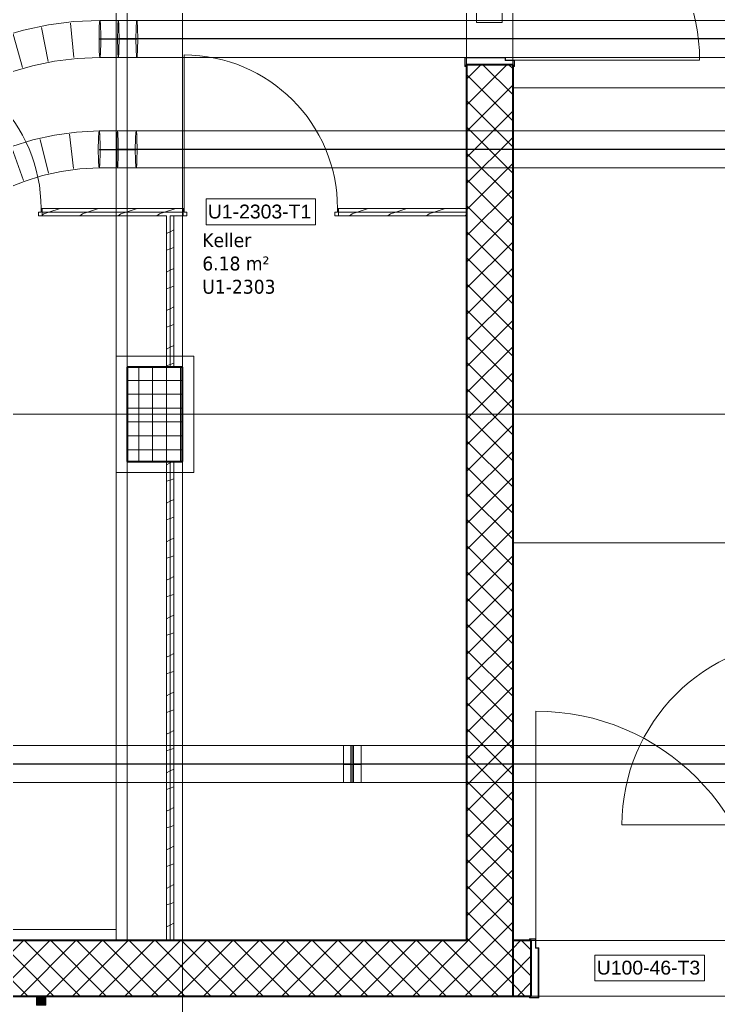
# Model space of a CAD drawing. Extents: x -932 to 937, y -179 to 471.
# Drawn here: x 9.3 to 84.9, y 257.9 to 364.5 of the extents above; entities that cross this region are included whole.
import ezdxf
from ezdxf.lldxf.tags import DXFTag

# ---------------------------------------------------------------- set-up
doc = ezdxf.new("R2010")
doc.units = 0
doc.layers.get('0').update_dxf_attribs({"lineweight": 13})
for name, color, linetype, lineweight in [('A-AREA-____-IDEN', 7, 'Continuous', 5), ('A-DOOR-____-IDEN', 7, 'Continuous', 5), ('A-DOOR-____-OTLN', 7, 'Continuous', 9), ('A-DOOR-FRAM-MCUT', 7, 'Continuous', 9), ('A-DOOR-OPNG-OTLN', 7, 'Continuous', 9), ('A-FLOR-____-OTLN', 7, 'Continuous', 9), ('A-FLOR-____-OVHD', 7, 'Strichpunkt - Fein', 9), ('A-GLAZ-CWMG-MCUT', 7, 'Continuous', 9), ('A-GLAZ-CWMG-OTLN', 7, 'Continuous', 9), ('A-WALL-____-MCUT', 7, 'Continuous', 35), ('A-WALL-____-PATT', 7, 'Continuous', 35), ('A-WALL-FNSH-MCUT', 7, 'Continuous', 35), ('S-COLS-____-MCUT', 7, 'Continuous', 35), ('S-COLS-____-OTLN', 7, 'Continuous', 9), ('S-GRID-____-OTLN', 7, 'Continuous', 5)]:
    doc.layers.add(name, color=color, linetype=linetype, lineweight=lineweight)
doc.layers.add('EL01_WAN_Röhre Boden', color=7, linetype='Continuous', lineweight=13, true_color=0xff6666)
doc.styles.get("Standard").update_dxf_attribs({"font": 'arial.ttf'})
tags = doc.linetypes.add('_Rasterlinie_', pattern=[0.375, 0.2, -0.05, 0.075, -0.05]).pattern_tags.tags
tags[10:11] = [DXFTag(74, 4), DXFTag(75, 0), DXFTag(340, '0'), DXFTag(46, 1.0), DXFTag(50, 0.0), DXFTag(44, 0.0), DXFTag(45, 0.0)]
tags[8:9] = [DXFTag(74, 4), DXFTag(75, 0), DXFTag(340, '0'), DXFTag(46, 1.0), DXFTag(50, 0.0), DXFTag(44, 0.0), DXFTag(45, 0.0)]
tags[6:7] = [DXFTag(74, 4), DXFTag(75, 0), DXFTag(340, '0'), DXFTag(46, 1.0), DXFTag(50, 0.0), DXFTag(44, 0.0), DXFTag(45, 0.0)]
tags[4:5] = [DXFTag(74, 4), DXFTag(75, 0), DXFTag(340, '0'), DXFTag(46, 1.0), DXFTag(50, 0.0), DXFTag(44, 0.0), DXFTag(45, 0.0)]
tags = doc.linetypes.add('ACAD_ISO03W100', pattern=[30, 12, -18]).pattern_tags.tags
tags[6:7] = [DXFTag(74, 4), DXFTag(75, 0), DXFTag(340, '0'), DXFTag(46, 0.0), DXFTag(50, 0.0), DXFTag(44, 0.0), DXFTag(45, 0.0)]
tags[4:5] = [DXFTag(74, 4), DXFTag(75, 0), DXFTag(340, '0'), DXFTag(46, 0.0), DXFTag(50, 0.0), DXFTag(44, 0.0), DXFTag(45, 0.0)]
tags = doc.linetypes.add('Grundrissdarstellung Sturz', pattern=[0.25, 0.15, -0.05, 0, -0.05]).pattern_tags.tags
tags[10:11] = [DXFTag(74, 4), DXFTag(75, 0), DXFTag(340, '0'), DXFTag(46, 1.0), DXFTag(50, 0.0), DXFTag(44, 0.0), DXFTag(45, 0.0)]
tags[8:9] = [DXFTag(74, 4), DXFTag(75, 0), DXFTag(340, '0'), DXFTag(46, 1.0), DXFTag(50, 0.0), DXFTag(44, 0.0), DXFTag(45, 0.0)]
tags[6:7] = [DXFTag(74, 4), DXFTag(75, 0), DXFTag(340, '0'), DXFTag(46, 1.0), DXFTag(50, 0.0), DXFTag(44, 0.0), DXFTag(45, 0.0)]
tags[4:5] = [DXFTag(74, 4), DXFTag(75, 0), DXFTag(340, '0'), DXFTag(46, 1.0), DXFTag(50, 0.0), DXFTag(44, 0.0), DXFTag(45, 0.0)]
tags = doc.linetypes.add('Strichpunkt - Fein', pattern=[0.2, 0.1, -0.05, 0, -0.05]).pattern_tags.tags
tags[10:11] = [DXFTag(74, 4), DXFTag(75, 0), DXFTag(340, '0'), DXFTag(46, 1.0), DXFTag(50, 0.0), DXFTag(44, 0.0), DXFTag(45, 0.0)]
tags[8:9] = [DXFTag(74, 4), DXFTag(75, 0), DXFTag(340, '0'), DXFTag(46, 1.0), DXFTag(50, 0.0), DXFTag(44, 0.0), DXFTag(45, 0.0)]
tags[6:7] = [DXFTag(74, 4), DXFTag(75, 0), DXFTag(340, '0'), DXFTag(46, 1.0), DXFTag(50, 0.0), DXFTag(44, 0.0), DXFTag(45, 0.0)]
tags[4:5] = [DXFTag(74, 4), DXFTag(75, 0), DXFTag(340, '0'), DXFTag(46, 1.0), DXFTag(50, 0.0), DXFTag(44, 0.0), DXFTag(45, 0.0)]
tags = doc.linetypes.add('STRICHPUNKT2', pattern=[12.7, 6.35, -3.175, 0, -3.175]).pattern_tags.tags
tags[10:11] = [DXFTag(74, 4), DXFTag(75, 0), DXFTag(340, '0'), DXFTag(46, 0.0), DXFTag(50, 0.0), DXFTag(44, 0.0), DXFTag(45, 0.0)]
tags[8:9] = [DXFTag(74, 4), DXFTag(75, 0), DXFTag(340, '0'), DXFTag(46, 0.0), DXFTag(50, 0.0), DXFTag(44, 0.0), DXFTag(45, 0.0)]
tags[6:7] = [DXFTag(74, 4), DXFTag(75, 0), DXFTag(340, '0'), DXFTag(46, 0.0), DXFTag(50, 0.0), DXFTag(44, 0.0), DXFTag(45, 0.0)]
tags[4:5] = [DXFTag(74, 4), DXFTag(75, 0), DXFTag(340, '0'), DXFTag(46, 0.0), DXFTag(50, 0.0), DXFTag(44, 0.0), DXFTag(45, 0.0)]

# ---------------------------------------------------------------- blocks, each defined once
blk = doc.blocks.new('Referenz-A0UJ2H83XE', base_point=(-932.31, -115.76))
at = {"layer": 'A-DOOR-____-IDEN', "color": 0, "linetype": 'Continuous', "ltscale": 0.13}
for p, q in [((58.72, 364.21), (58.72, 376.05)), ((61.5, 376.05), (61.5, 364.21)), ((61.5, 364.21), (58.72, 364.21)), ((29.49, 345.12), (41.33, 345.12)), ((29.49, 342.34), (29.49, 345.12)), ((41.33, 345.12), (41.33, 342.34)), ((41.33, 342.34), (29.49, 342.34)), ((71.54, 263.37), (83.38, 263.37)), ((71.54, 260.59), (71.54, 263.37)), ((83.38, 263.37), (83.38, 260.59)), ((83.38, 260.59), (71.54, 260.59))]:
    blk.add_line(p, q, dxfattribs=at)
at = {"layer": 'A-DOOR-____-OTLN', "color": 0, "linetype": 'Grundrissdarstellung Sturz', "ltscale": 0.13}
for p, q in [((57.66, 380.63), (57.66, 359.63)), ((62.66, 380.63), (62.66, 359.63))]:
    blk.add_line(p, q, dxfattribs=at)
at = {"layer": 'A-DOOR-FRAM-MCUT', "color": 0, "linetype": 'Continuous', "ltscale": 0.13}
for p, q in [((61.86, 360.43), (57.46, 360.43)), ((57.46, 360.43), (57.46, 359.43)), ((57.5, 359.47), (57.5, 360.39)), ((57.5, 360.39), (61.82, 360.39)), ((61.82, 360.39), (61.82, 360.09)), ((61.86, 360.13), (61.86, 360.43)), ((57.46, 359.43), (57.66, 359.43)), ((57.66, 359.47), (57.5, 359.47)), ((61.82, 360.09), (62.82, 360.09)), ((62.86, 360.13), (61.86, 360.13)), ((62.82, 359.47), (62.66, 359.47)), ((62.66, 359.43), (62.86, 359.43)), ((62.82, 360.09), (62.82, 359.47)), ((62.86, 359.43), (62.86, 360.13)), ((11.36, 343.69), (11.66, 343.69)), ((11.36, 343.29), (11.36, 343.69)), ((11.76, 343.29), (11.36, 343.29)), ((11.66, 343.69), (11.66, 344.09)), ((11.66, 344.09), (11.76, 344.09)), ((27.01, 344.09), (27.11, 344.09)), ((27.41, 343.29), (27.01, 343.29)), ((27.11, 344.09), (27.11, 343.69)), ((27.11, 343.69), (27.41, 343.69)), ((27.41, 343.69), (27.41, 343.29)), ((43.41, 343.69), (43.71, 343.69)), ((43.41, 343.29), (43.41, 343.69)), ((43.81, 343.29), (43.41, 343.29)), ((43.71, 343.69), (43.71, 344.09)), ((43.71, 344.09), (43.81, 344.09)), ((64.46, 264.94), (64.46, 265.14)), ((64.46, 265.14), (65.16, 265.14)), ((64.5, 265.1), (64.5, 264.94)), ((65.12, 265.1), (64.5, 265.1)), ((65.12, 264.1), (65.12, 265.1)), ((65.16, 265.14), (65.16, 264.14)), ((65.42, 264.1), (65.12, 264.1)), ((65.16, 264.14), (65.46, 264.14)), ((65.42, 258.78), (65.42, 264.1)), ((65.46, 264.14), (65.46, 258.74)), ((64.46, 258.74), (64.46, 258.94)), ((65.46, 258.74), (64.46, 258.74)), ((64.5, 258.94), (64.5, 258.78)), ((64.5, 258.78), (65.42, 258.78))]:
    blk.add_line(p, q, dxfattribs=at)
at = {"layer": 'A-DOOR-OPNG-OTLN', "color": 0, "linetype": 'Continuous', "ltscale": 0.13}
for p, q in [((27.11, 344.09), (27.11, 360.69)), ((62.86, 360.13), (82.86, 360.13)), ((65.16, 265.14), (65.16, 289.74)), ((94.46, 277.44), (74.46, 277.44))]:
    blk.add_line(p, q, dxfattribs=at)
for centre, major_axis in [((62.86, 360.13), (20, 0)), ((-4.94, 378.34), (0, -16.6)), ((-4.94, 344.09), (16.6, 0)), ((27.11, 344.09), (16.6, 0)), ((94.46, 277.44), (0, 20)), ((65.16, 265.14), (24.6, 0))]:
    blk.add_ellipse(centre, major_axis=major_axis, ratio=1, start_param=0, end_param=1.570796, dxfattribs=at)
at = {"layer": 'A-FLOR-____-OTLN', "color": 0, "linetype": 'Continuous', "ltscale": 0.13}
for p, q in [((57.66, 360.43), (57.66, 379.84)), ((62.66, 360.13), (62.66, 380.13)), ((57.66, 359.63), (57.66, 360.39)), ((62.66, 359.63), (62.66, 360.09)), ((94.66, 357.13), (62.66, 357.13)), ((94.66, 307.93), (62.66, 307.93)), ((65.12, 264.94), (64.66, 264.94)), ((89.76, 264.94), (65.16, 264.94)), ((64.66, 258.94), (65.42, 258.94)), ((65.46, 258.94), (89.46, 258.94))]:
    blk.add_line(p, q, dxfattribs=at)
at = {"layer": 'A-FLOR-____-OVHD', "color": 0, "linetype": 'Strichpunkt - Fein', "ltscale": 0.13}
for p, q in [((19.76, 405.49), (19.76, 264.94)), ((20.96, 378.74), (20.96, 326.54)), ((28.16, 328.14), (19.76, 328.14)), ((19.76, 328.14), (19.76, 315.54)), ((28.16, 315.54), (28.16, 328.14)), ((20.96, 317.14), (20.96, 264.94)), ((19.76, 315.54), (28.16, 315.54)), ((19.76, 266.14), (-197.54, 266.14))]:
    blk.add_line(p, q, dxfattribs=at)
at = {"layer": 'A-GLAZ-CWMG-MCUT', "color": 0, "linetype": 'Continuous', "ltscale": 0.13}
for p, q in [((11.16, 258.94), (11.16, 257.94)), ((12.16, 258.94), (11.16, 258.94)), ((11.16, 257.94), (12.16, 257.94)), ((12.16, 257.94), (12.16, 258.94))]:
    blk.add_line(p, q, dxfattribs=at)
at = {"layer": 'A-GLAZ-CWMG-OTLN', "color": 0, "linetype": 'Continuous', "ltscale": 0.13}
for points in [[(11.16, 257.94), (11.16, 258.94), (12.16, 257.94)], [(12.16, 257.94), (11.16, 258.94), (12.16, 258.94)]]:
    blk.add_solid(points, dxfattribs=at)
at = {"layer": 'A-WALL-____-MCUT', "color": 0, "linetype": 'Continuous', "ltscale": 0.35}
for p, q in [((62.66, 359.63), (57.66, 359.63)), ((57.66, 359.63), (57.66, 264.94)), ((62.66, 359.63), (62.66, 258.94)), ((57.66, 264.94), (-102.59, 264.94)), ((64.66, 264.94), (62.66, 264.94)), ((64.66, 258.94), (64.66, 264.94)), ((-318.34, 258.94), (57.66, 258.94)), ((57.66, 258.94), (62.66, 258.94)), ((62.66, 258.94), (64.66, 258.94))]:
    blk.add_line(p, q, dxfattribs=at)
at = {"layer": 'A-WALL-____-MCUT', "color": 0, "linetype": 'Continuous', "lineweight": 9, "ltscale": 0.13}
for p, q in [((11.76, 343.69), (27.01, 343.69)), ((25.61, 326.94), (25.61, 343.29)), ((26.01, 343.29), (25.61, 343.29)), ((43.81, 343.69), (57.66, 343.69)), ((25.61, 264.94), (25.61, 316.74))]:
    blk.add_line(p, q, dxfattribs=at)
at = {"layer": 'A-WALL-____-PATT', "color": 0, "linetype": 'Continuous', "lineweight": 9, "ltscale": 0.13}
for p, q in [((57.66, 358.09), (59.2, 359.63)), ((57.66, 355.26), (62.03, 359.63)), ((62.66, 356.4), (59.43, 359.63)), ((62.66, 359.23), (62.25, 359.63)), ((62.66, 353.58), (57.66, 358.58)), ((57.66, 352.43), (62.66, 357.43)), ((62.66, 350.75), (57.66, 355.75)), ((57.66, 349.6), (62.66, 354.6)), ((62.66, 347.92), (57.66, 352.92)), ((57.66, 346.78), (62.66, 351.78)), ((62.66, 345.09), (57.66, 350.09)), ((57.66, 343.95), (62.66, 348.95)), ((62.66, 342.26), (57.66, 347.26)), ((57.66, 341.12), (62.66, 346.12)), ((62.66, 339.43), (57.66, 344.43)), ((11.96, 343.51), (11.76, 343.36)), ((12.51, 343.69), (11.94, 343.5)), ((13.71, 344.09), (12.51, 343.69)), ((16.12, 343.51), (15.83, 343.29)), ((16.68, 343.69), (16.11, 343.5)), ((17.88, 344.09), (16.68, 343.69)), ((20.29, 343.51), (20, 343.29)), ((20.84, 343.69), (20.27, 343.5)), ((22.04, 344.09), (20.84, 343.69)), ((24.45, 343.51), (24.16, 343.29)), ((25.01, 343.69), (24.44, 343.5)), ((26.21, 344.09), (25.01, 343.69)), ((45.28, 343.51), (44.99, 343.29)), ((45.83, 343.69), (45.26, 343.5)), ((47.03, 344.09), (45.83, 343.69)), ((49.44, 343.51), (49.15, 343.29)), ((50, 343.69), (49.43, 343.5)), ((51.2, 344.09), (50, 343.69)), ((53.61, 343.51), (53.32, 343.29)), ((54.16, 343.69), (53.59, 343.5)), ((55.36, 344.09), (54.16, 343.69)), ((57.66, 343.42), (57.48, 343.29)), ((57.66, 338.29), (62.66, 343.29)), ((25.61, 341.58), (25.21, 341.38)), ((26.01, 341.78), (25.61, 341.58)), ((62.66, 336.61), (57.66, 341.61)), ((57.66, 335.46), (62.66, 340.46)), ((25.61, 339.72), (25.21, 339.59)), ((26.01, 339.86), (25.61, 339.72)), ((62.66, 333.78), (57.66, 338.78)), ((25.61, 337.42), (25.21, 337.22)), ((26.01, 337.62), (25.61, 337.42)), ((57.66, 332.63), (62.66, 337.63)), ((26.01, 335.69), (25.61, 335.56)), ((62.66, 330.95), (57.66, 335.95)), ((25.61, 335.56), (25.21, 335.42)), ((57.66, 329.8), (62.66, 334.8)), ((25.61, 333.25), (25.21, 333.05)), ((26.01, 333.45), (25.61, 333.25)), ((62.66, 328.12), (57.66, 333.12)), ((26.01, 331.53), (25.61, 331.39)), ((57.66, 326.98), (62.66, 331.98)), ((25.61, 331.39), (25.21, 331.26)), ((26.01, 329.29), (25.61, 329.09)), ((62.66, 325.29), (57.66, 330.29)), ((25.61, 329.09), (25.21, 328.89)), ((57.66, 324.15), (62.66, 329.15)), ((25.61, 327.23), (25.21, 327.09)), ((26.01, 327.36), (25.61, 327.23)), ((62.66, 322.46), (57.66, 327.46)), ((57.66, 321.32), (62.66, 326.32)), ((62.66, 319.63), (57.66, 324.63)), ((57.66, 318.49), (62.66, 323.49)), ((62.66, 316.81), (57.66, 321.81)), ((57.66, 315.66), (62.66, 320.66)), ((62.66, 313.98), (57.66, 318.98)), ((57.66, 312.83), (62.66, 317.83)), ((25.61, 316.59), (25.21, 316.39)), ((25.9, 316.74), (25.61, 316.59)), ((62.66, 311.15), (57.66, 316.15)), ((25.61, 314.73), (25.21, 314.6)), ((26.01, 314.87), (25.61, 314.73)), ((57.66, 310.01), (62.66, 315.01)), ((62.66, 308.32), (57.66, 313.32)), ((25.61, 312.43), (25.21, 312.23)), ((26.01, 312.63), (25.61, 312.43)), ((57.66, 307.18), (62.66, 312.18)), ((25.61, 310.57), (25.21, 310.44)), ((26.01, 310.7), (25.61, 310.57)), ((62.66, 305.49), (57.66, 310.49)), ((57.66, 304.35), (62.66, 309.35)), ((25.61, 308.26), (25.21, 308.06)), ((26.01, 308.46), (25.61, 308.26)), ((62.66, 302.66), (57.66, 307.66)), ((25.61, 306.4), (25.21, 306.27)), ((26.01, 306.54), (25.61, 306.4)), ((57.66, 301.52), (62.66, 306.52)), ((62.66, 299.84), (57.66, 304.84)), ((25.61, 304.1), (25.21, 303.9)), ((26.01, 304.3), (25.61, 304.1)), ((57.66, 298.69), (62.66, 303.69)), ((25.61, 302.24), (25.21, 302.11)), ((26.01, 302.37), (25.61, 302.24)), ((62.66, 297.01), (57.66, 302.01)), ((57.66, 295.86), (62.66, 300.86)), ((25.61, 299.93), (25.21, 299.73)), ((26.01, 300.13), (25.61, 299.93)), ((62.66, 294.18), (57.66, 299.18)), ((25.61, 298.08), (25.21, 297.94)), ((26.01, 298.21), (25.61, 298.08)), ((57.66, 293.04), (62.66, 298.04)), ((62.66, 291.35), (57.66, 296.35)), ((25.61, 295.77), (25.21, 295.57)), ((26.01, 295.97), (25.61, 295.77)), ((57.66, 290.21), (62.66, 295.21)), ((25.61, 293.91), (25.21, 293.78)), ((26.01, 294.04), (25.61, 293.91)), ((62.66, 288.52), (57.66, 293.52)), ((57.66, 287.38), (62.66, 292.38)), ((25.61, 291.6), (25.21, 291.4)), ((26.01, 291.8), (25.61, 291.6)), ((26.01, 289.88), (25.61, 289.75)), ((62.66, 285.69), (57.66, 290.69)), ((25.61, 289.75), (25.21, 289.61)), ((57.66, 284.55), (62.66, 289.55)), ((62.66, 282.87), (57.66, 287.87)), ((25.61, 287.44), (25.21, 287.24)), ((26.01, 287.64), (25.61, 287.44)), ((57.66, 281.72), (62.66, 286.72)), ((26.01, 285.71), (25.61, 285.58)), ((25.61, 285.58), (25.21, 285.45)), ((62.66, 280.04), (57.66, 285.04)), ((26.01, 283.47), (25.61, 283.27)), ((57.66, 278.89), (62.66, 283.89)), ((25.61, 283.27), (25.21, 283.07)), ((25.61, 281.42), (25.21, 281.28)), ((26.01, 281.55), (25.61, 281.42)), ((62.66, 277.21), (57.66, 282.21)), ((57.66, 276.06), (62.66, 281.06)), ((26.01, 279.31), (25.61, 279.11)), ((62.66, 274.38), (57.66, 279.38)), ((25.61, 279.11), (25.21, 278.91)), ((57.66, 273.24), (62.66, 278.24)), ((25.61, 277.25), (25.21, 277.12)), ((26.01, 277.38), (25.61, 277.25)), ((62.66, 271.55), (57.66, 276.55)), ((25.61, 274.94), (25.21, 274.74)), ((26.01, 275.14), (25.61, 274.94)), ((57.66, 270.41), (62.66, 275.41)), ((25.61, 273.09), (25.21, 272.95)), ((26.01, 273.22), (25.61, 273.09)), ((62.66, 268.72), (57.66, 273.72)), ((57.66, 267.58), (62.66, 272.58)), ((25.61, 270.78), (25.21, 270.58)), ((26.01, 270.98), (25.61, 270.78)), ((62.66, 265.89), (57.66, 270.89)), ((57.66, 264.75), (62.66, 269.75)), ((25.61, 268.92), (25.21, 268.79)), ((26.01, 269.06), (25.61, 268.92)), ((62.66, 263.07), (57.66, 268.07)), ((25.61, 266.61), (25.21, 266.41)), ((26.01, 266.81), (25.61, 266.61)), ((57.66, 261.92), (62.66, 266.92)), ((3.76, 258.94), (9.76, 264.94)), ((10.22, 258.94), (4.22, 264.94)), ((6.59, 258.94), (12.59, 264.94)), ((13.05, 258.94), (7.05, 264.94)), ((9.42, 258.94), (15.42, 264.94)), ((15.87, 258.94), (9.87, 264.94)), ((12.25, 258.94), (18.25, 264.94)), ((18.7, 258.94), (12.7, 264.94)), ((15.07, 258.94), (21.07, 264.94)), ((21.53, 258.94), (15.53, 264.94)), ((17.9, 258.94), (23.9, 264.94)), ((24.36, 258.94), (18.36, 264.94)), ((20.73, 258.94), (26.73, 264.94)), ((27.19, 258.94), (21.19, 264.94)), ((23.56, 258.94), (29.56, 264.94)), ((30.02, 258.94), (24.02, 264.94)), ((26.39, 258.94), (32.39, 264.94)), ((32.84, 258.94), (26.84, 264.94)), ((29.22, 258.94), (35.22, 264.94)), ((35.67, 258.94), (29.67, 264.94)), ((32.04, 258.94), (38.04, 264.94)), ((38.5, 258.94), (32.5, 264.94)), ((34.87, 258.94), (40.87, 264.94)), ((41.33, 258.94), (35.33, 264.94)), ((37.7, 258.94), (43.7, 264.94)), ((44.16, 258.94), (38.16, 264.94)), ((40.53, 258.94), (46.53, 264.94)), ((46.99, 258.94), (40.99, 264.94)), ((43.36, 258.94), (49.36, 264.94)), ((49.81, 258.94), (43.81, 264.94)), ((46.19, 258.94), (52.19, 264.94)), ((52.64, 258.94), (46.64, 264.94)), ((49.02, 258.94), (55.02, 264.94)), ((55.47, 258.94), (49.47, 264.94)), ((51.84, 258.94), (57.66, 264.75)), ((57.66, 259.58), (52.3, 264.94)), ((57.66, 262.41), (55.13, 264.94)), ((62.66, 260.24), (57.66, 265.24)), ((62.66, 264.09), (63.5, 264.94)), ((64.66, 263.89), (63.61, 264.94)), ((57.66, 259.09), (62.66, 264.09)), ((62.66, 261.27), (64.66, 263.27)), ((61.13, 258.94), (57.66, 262.41)), ((64.66, 261.07), (62.66, 263.07)), ((54.67, 258.94), (57.66, 261.92)), ((60.33, 258.94), (62.66, 261.27)), ((63.96, 258.94), (62.66, 260.24)), ((63.16, 258.94), (64.66, 260.44)), ((57.5, 258.94), (57.66, 259.09)), ((58.3, 258.94), (57.66, 259.58))]:
    blk.add_line(p, q, dxfattribs=at)
at = {"layer": 'A-WALL-FNSH-MCUT', "color": 0, "linetype": 'Continuous', "lineweight": 9, "ltscale": 0.13}
for p, q in [((27.01, 344.09), (11.76, 344.09)), ((11.76, 344.09), (11.76, 343.29)), ((11.76, 343.29), (25.21, 343.29)), ((25.21, 343.29), (25.21, 326.94)), ((26.01, 343.29), (27.01, 343.29)), ((26.01, 326.94), (26.01, 343.29)), ((27.01, 343.29), (27.01, 344.09)), ((57.66, 344.09), (43.81, 344.09)), ((43.81, 344.09), (43.81, 343.29)), ((43.81, 343.29), (57.66, 343.29)), ((25.21, 326.94), (26.01, 326.94)), ((25.21, 316.74), (25.21, 264.94)), ((26.01, 316.74), (25.21, 316.74)), ((26.01, 264.94), (26.01, 316.74)), ((25.21, 264.94), (26.01, 264.94))]:
    blk.add_line(p, q, dxfattribs=at)
at = {"layer": 'S-COLS-____-MCUT', "color": 0, "linetype": 'Continuous', "ltscale": 0.35}
for p, q in [((26.96, 326.94), (20.96, 326.94)), ((20.96, 326.94), (20.96, 316.74)), ((26.96, 316.74), (26.96, 326.94)), ((20.96, 316.74), (26.96, 316.74))]:
    blk.add_line(p, q, dxfattribs=at)
at = {"layer": 'S-COLS-____-OTLN', "color": 0, "linetype": 'Continuous', "ltscale": 0.13}
for p, q in [((22.22, 316.74), (22.22, 326.94)), ((23.72, 316.74), (23.72, 326.94)), ((25.22, 316.74), (25.22, 326.94)), ((26.72, 316.74), (26.72, 326.94)), ((20.96, 325.51), (26.96, 325.51)), ((20.96, 324.01), (26.96, 324.01)), ((20.96, 322.51), (26.96, 322.51)), ((20.96, 321.01), (26.96, 321.01)), ((20.96, 319.51), (26.96, 319.51)), ((20.96, 318.01), (26.96, 318.01))]:
    blk.add_line(p, q, dxfattribs=at)
at = {"layer": 'S-GRID-____-OTLN', "color": 0, "linetype": '_Rasterlinie_', "ltscale": 0.13}
for p, q in [((26.96, 226.94), (26.96, 405.49)), ((-930.58, 321.84), (290.25, 321.84)), ((-930.58, 258.94), (290.25, 258.94))]:
    blk.add_line(p, q, dxfattribs=at)
at = {"layer": 'A-AREA-____-IDEN', "color": 0, "linetype": 'Continuous', "ltscale": 0.13, "char_height": 1.5, "attachment_point": 1}
for s, insert in [('{\\W0.9;\\fVerdana;Keller}', (29.09, 341.41)), ('{\\W0.9;\\fVerdana;6.18 m²}', (29.09, 338.89)), ('{\\W0.9;\\fVerdana;U1-2303}', (29.09, 336.38))]:
    blk.add_mtext(s, dxfattribs=dict(at, insert=insert))
at = {"layer": 'A-DOOR-____-IDEN', "color": 0, "linetype": 'Continuous', "ltscale": 0.13, "char_height": 1.5, "attachment_point": 1}
for s, insert in [('{\\fArial;U1-2303-T1}', (29.69, 344.51)), ('{\\fArial;U100-46-T3}', (71.74, 262.76))]:
    blk.add_mtext(s, dxfattribs=dict(at, insert=insert))
blk = doc.blocks.new('Wickelfalzrohr-A0UJ2H8LXE', base_point=(45.45, 282.02))
at = {"color": 0, "linetype": 'ByBlock', "lineweight": -2, "ltscale": 0.13}
for p, q in [((140.61, 286.02), (45.45, 286.02)), ((45.45, 286.02), (45.45, 284.85)), ((140.61, 286.02), (140.61, 284.85)), ((45.45, 284.85), (45.45, 283.19)), ((140.61, 284.85), (140.61, 283.19)), ((45.45, 283.19), (45.45, 282.02)), ((140.61, 283.19), (140.61, 282.02)), ((45.45, 282.02), (140.61, 282.02))]:
    blk.add_line(p, q, dxfattribs=at)
at = {"color": 0, "linetype": 'STRICHPUNKT2', "lineweight": 25, "ltscale": 0.25}
blk.add_line((140.61, 284.02), (45.45, 284.02), dxfattribs=at)
blk = doc.blocks.new('Wickelfalzrohr-A0UJ2H8PXE', base_point=(-74.85, 282.02))
at = {"color": 0, "linetype": 'ByBlock', "lineweight": -2, "ltscale": 0.13}
for p, q in [((45.15, 286.02), (-74.85, 286.02)), ((-74.85, 286.02), (-74.85, 284.85)), ((45.15, 286.02), (45.15, 284.85)), ((-74.85, 284.85), (-74.85, 283.19)), ((45.15, 284.85), (45.15, 283.19)), ((-74.85, 283.19), (-74.85, 282.02)), ((45.15, 283.19), (45.15, 282.02)), ((-74.85, 282.02), (45.15, 282.02))]:
    blk.add_line(p, q, dxfattribs=at)
at = {"color": 0, "linetype": 'STRICHPUNKT2', "lineweight": 25, "ltscale": 0.25}
blk.add_line((45.15, 284.02), (-74.85, 284.02), dxfattribs=at)
blk = doc.blocks.new('Flexrohr-A0UJ2HARXE', base_point=(-108.18, 327.13))
at = {"color": 0, "linetype": 'ByBlock', "lineweight": -2, "ltscale": 0.13}
for p, q in [((12.45, 363.95), (9.76, 363.38)), ((11.71, 363.67), (12.42, 359.98)), ((15.2, 364.31), (12.45, 363.95)), ((14.84, 364.14), (15.21, 360.4)), ((18.02, 364.43), (15.2, 364.31)), ((7.12, 362.63), (4.55, 361.7)), ((9.76, 363.38), (7.12, 362.63)), ((8.64, 362.94), (9.65, 359.32)), ((4.55, 361.7), (2.02, 360.63)), ((5.65, 361.97), (6.93, 358.44)), ((2.02, 360.63), (-0.46, 359.44)), ((2.76, 360.82), (4.26, 357.37)), ((15.55, 360.32), (13.12, 360.01)), ((18.02, 360.43), (15.55, 360.32)), ((-0.46, 359.44), (-2.9, 358.14)), ((-0.05, 359.5), (1.63, 356.14)), ((10.72, 359.5), (8.35, 358.82)), ((13.12, 360.01), (10.72, 359.5)), ((-2.9, 358.14), (-5.32, 356.75)), ((-2.77, 358.07), (-0.95, 354.78)), ((8.35, 358.82), (6, 357.98)), ((6, 357.98), (3.67, 356.99)), ((-5.32, 356.75), (-8.87, 354.55)), ((-5.43, 356.54), (-3.49, 353.32)), ((3.67, 356.99), (1.35, 355.87)), ((-8.01, 354.94), (-6.01, 351.76)), ((1.35, 355.87), (-0.96, 354.64)), ((-8.87, 354.55), (-12.39, 352.26)), ((-0.96, 354.64), (-3.26, 353.32)), ((-10.56, 353.31), (-8.52, 350.15)), ((-3.26, 353.32), (-6.73, 351.17)), ((-12.39, 352.26), (-19.36, 347.68)), ((-13.08, 351.67), (-11.02, 348.52)), ((-6.73, 351.17), (-10.2, 348.92)), ((-15.57, 350.03), (-13.54, 346.86)), ((-10.2, 348.92), (-17.23, 344.29)), ((-19.36, 347.68), (-26.31, 343.5)), ((-18.07, 348.39), (-16.06, 345.21)), ((-20.57, 346.81), (-18.63, 343.59)), ((-23.09, 345.3), (-21.26, 342.02)), ((-17.23, 344.29), (-24.53, 339.92)), ((-26.31, 343.5), (-39.08, 337.87)), ((-25.6, 343.79), (-23.89, 340.44)), ((-28.26, 342.51), (-26.63, 339.13)), ((-30.98, 341.32), (-29.41, 337.9)), ((-33.69, 340.12), (-32.18, 336.68)), ((-24.53, 339.92), (-37.61, 334.15)), ((-36.4, 338.93), (-34.96, 335.45)), ((-39.08, 337.87), (-45.56, 335.89)), ((-41.9, 336.89), (-40.69, 333.33)), ((-39.12, 337.74), (-37.74, 334.24)), ((-45.56, 335.89), (-52.26, 334.31)), ((-44.68, 336.03), (-43.65, 332.42)), ((-50.4, 334.63), (-49.58, 330.96)), ((-47.53, 335.3), (-46.61, 331.66)), ((-52.26, 334.31), (-59.07, 333.13)), ((-53.28, 334.01), (-52.56, 330.32)), ((-37.61, 334.15), (-44.52, 332.03)), ((-59.07, 333.13), (-65.94, 332.28)), ((-62.04, 332.64), (-61.59, 328.91)), ((-59.11, 333), (-58.56, 329.28)), ((-56.2, 333.51), (-55.56, 329.8)), ((-65.94, 332.28), (-80, 331.36)), ((-76.85, 331.44), (-76.66, 327.69)), ((-73.88, 331.64), (-73.65, 327.88)), ((-70.9, 331.83), (-70.64, 328.08)), ((-67.92, 332.03), (-67.63, 328.28)), ((-64.96, 332.28), (-64.61, 328.53)), ((-44.52, 332.03), (-51.46, 330.39)), ((-108.18, 331.15), (-108.18, 327.15)), ((-94.13, 331.13), (-108.18, 331.15)), ((-106.75, 331.03), (-106.75, 327.27)), ((-103.75, 331.03), (-103.74, 327.27)), ((-100.76, 331.02), (-100.74, 327.26)), ((-97.76, 331.02), (-97.74, 327.26)), ((-94.76, 331.01), (-94.74, 327.25)), ((-80, 331.36), (-94.13, 331.13)), ((-91.77, 331.05), (-91.73, 327.29)), ((-88.79, 331.1), (-88.71, 327.34)), ((-85.8, 331.14), (-85.7, 327.39)), ((-82.81, 331.19), (-82.69, 327.43)), ((-79.83, 331.25), (-79.67, 327.49)), ((-51.46, 330.39), (-58.48, 329.17)), ((-65.6, 328.29), (-79.83, 327.36)), ((-58.48, 329.17), (-65.6, 328.29)), ((-94.1, 327.13), (-108.18, 327.15)), ((-79.83, 327.36), (-94.1, 327.13))]:
    blk.add_line(p, q, dxfattribs=at)
blk.add_ellipse((18.02, 362.43), major_axis=(0, -2), ratio=0.047662, dxfattribs=at)
blk = doc.blocks.new('Steckverbinder-A0UJ2HBFXE', base_point=(44.35, 282.02))
at = {"color": 0, "linetype": 'ByBlock', "lineweight": -2, "ltscale": 0.13}
for p, q in [((46.25, 286.01), (44.35, 286.01)), ((44.35, 286.01), (44.35, 284.84)), ((45.3, 286.02), (45.3, 282.02)), ((46.25, 286.01), (46.25, 284.84)), ((44.35, 284.84), (44.35, 283.19)), ((46.25, 284.84), (46.25, 283.19)), ((44.35, 283.19), (44.35, 282.03)), ((46.25, 283.19), (46.25, 282.03)), ((44.35, 282.03), (46.25, 282.03))]:
    blk.add_line(p, q, dxfattribs=at)
at = {"color": 0, "linetype": 'STRICHPUNKT2', "lineweight": 25, "ltscale": 0.25}
blk.add_line((44.35, 284.02), (46.25, 284.02), dxfattribs=at)
blk = doc.blocks.new('Wickelfalzrohr-A0UJ2HCFXE', base_point=(19.94, 360.43))
at = {"color": 0, "linetype": 'ByBlock', "lineweight": -2, "ltscale": 0.13}
for p, q in [((20.01, 364.43), (101.95, 364.43)), ((20.01, 360.43), (101.95, 360.43))]:
    blk.add_line(p, q, dxfattribs=at)
at = {"color": 0, "linetype": 'STRICHPUNKT2', "lineweight": 25, "ltscale": 0.25}
blk.add_line((101.95, 362.43), (20.01, 362.43), dxfattribs=at)
at = {"color": 0, "linetype": 'ByBlock', "lineweight": -2, "ltscale": 0.13, "extrusion": (0, 0, -1)}
for centre in [(20.01, 362.43), (101.95, 362.43)]:
    blk.add_ellipse(centre, major_axis=(0, -2), ratio=0.038238, dxfattribs=at)
blk = doc.blocks.new('Wickelfalzrohr-A0UJ2HDPXE', base_point=(17.92, 360.43))
at = {"color": 0, "linetype": 'ByBlock', "lineweight": -2, "ltscale": 0.13}
for p, q in [((22.01, 364.43), (18.02, 364.43)), ((22.01, 360.43), (18.02, 360.43))]:
    blk.add_line(p, q, dxfattribs=at)
at = {"color": 0, "linetype": 'STRICHPUNKT2', "lineweight": 25, "ltscale": 0.25}
blk.add_line((18.02, 362.43), (22.01, 362.43), dxfattribs=at)
at = {"color": 0, "linetype": 'ByBlock', "lineweight": -2, "ltscale": 0.13}
for centre in [(18.02, 362.43), (22.01, 362.43)]:
    blk.add_ellipse(centre, major_axis=(0, -2), ratio=0.047662, dxfattribs=at)
blk = doc.blocks.new('Flexrohr-A0UJ2HEPXE', base_point=(-108.18, 315.21))
at = {"color": 0, "linetype": 'ByBlock', "lineweight": -2, "ltscale": 0.13}
for p, q in [((13.1, 352.03), (10.78, 351.5)), ((15.49, 352.36), (13.1, 352.03)), ((14.72, 352.14), (15.18, 348.41)), ((17.94, 352.48), (15.49, 352.36)), ((8.51, 350.79), (6.31, 349.92)), ((8.5, 350.66), (9.76, 347.11)), ((10.78, 351.5), (8.51, 350.79)), ((11.56, 351.56), (12.45, 347.9)), ((6.31, 349.92), (4.16, 348.92)), ((4.16, 348.92), (2.05, 347.8)), ((5.58, 349.45), (7.14, 346.03)), ((17.94, 348.48), (15.86, 348.38)), ((2.05, 347.8), (-0.01, 346.58)), ((2.78, 348.05), (4.57, 344.75)), ((11.82, 347.64), (9.84, 347.02)), ((13.82, 348.1), (11.82, 347.64)), ((15.86, 348.38), (13.82, 348.1)), ((-0.01, 346.58), (-2.04, 345.27)), ((0.09, 346.5), (2.06, 343.3)), ((9.84, 347.02), (7.89, 346.25)), ((-2.04, 345.27), (-5.02, 343.21)), ((5.94, 345.34), (4.01, 344.31)), ((7.89, 346.25), (5.94, 345.34)), ((-2.49, 344.82), (-0.38, 341.71)), ((4.01, 344.31), (2.09, 343.18)), ((-5.02, 343.21), (-7.96, 341.06)), ((2.09, 343.18), (0.19, 341.95)), ((-4.99, 343.09), (-2.81, 340.02)), ((-7.96, 341.06), (-13.75, 336.73)), ((-7.44, 341.29), (-5.2, 338.27)), ((0.19, 341.95), (-2.7, 339.96)), ((-2.7, 339.96), (-5.57, 337.85)), ((-9.84, 339.5), (-7.61, 336.47)), ((-5.57, 337.85), (-11.41, 333.48)), ((-12.23, 337.71), (-10.02, 334.67)), ((-13.75, 336.73), (-19.56, 332.7)), ((-14.64, 335.97), (-12.47, 332.89)), ((-17.06, 334.29), (-14.98, 331.16)), ((-19.56, 332.7), (-26.13, 328.99)), ((-19.48, 332.61), (-17.49, 329.42)), ((-11.41, 333.48), (-17.44, 329.31)), ((-22.03, 331.17), (-20.16, 327.91)), ((-24.58, 329.73), (-22.83, 326.4)), ((-17.44, 329.31), (-24.35, 325.41)), ((-26.13, 328.99), (-32.93, 326.03)), ((-27.19, 328.4), (-25.57, 325.01)), ((-29.87, 327.23), (-28.38, 323.78)), ((-32.93, 326.03), (-39.95, 323.71)), ((-35.33, 325.11), (-34.1, 321.56)), ((-32.56, 326.06), (-31.2, 322.55)), ((-24.35, 325.41), (-31.5, 322.29)), ((-38.12, 324.19), (-37.01, 320.6)), ((-39.95, 323.71), (-47.17, 321.97)), ((-40.93, 323.35), (-39.94, 319.73)), ((-47.17, 321.97), (-54.56, 320.73)), ((-46.66, 321.97), (-45.88, 318.29)), ((-43.79, 322.66), (-42.91, 319.01)), ((-31.5, 322.29), (-38.86, 319.87)), ((-52.47, 320.96), (-51.89, 317.24)), ((-49.56, 321.45), (-48.88, 317.75)), ((-62.08, 319.9), (-69.7, 319.42)), ((-54.56, 320.73), (-62.08, 319.9)), ((-61.28, 319.87), (-60.94, 316.13)), ((-58.33, 320.19), (-57.92, 316.46)), ((-55.39, 320.51), (-54.9, 316.79)), ((-38.86, 319.87), (-46.37, 318.05)), ((-108.18, 319.42), (-108.18, 315.42)), ((-92.86, 319.26), (-108.18, 319.42)), ((-106.08, 319.28), (-106.08, 315.52)), ((-103.08, 319.25), (-103.09, 315.49)), ((-100.08, 319.22), (-100.09, 315.46)), ((-97.07, 319.19), (-97.09, 315.43)), ((-94.07, 319.16), (-94.1, 315.4)), ((-77.38, 319.21), (-92.86, 319.26)), ((-91.07, 319.14), (-91.09, 315.38)), ((-88.08, 319.13), (-88.09, 315.37)), ((-85.08, 319.12), (-85.08, 315.36)), ((-82.09, 319.11), (-82.08, 315.35)), ((-79.09, 319.1), (-79.07, 315.34)), ((-69.7, 319.42), (-77.38, 319.21)), ((-76.11, 319.12), (-76.06, 315.36)), ((-73.14, 319.21), (-73.03, 315.45)), ((-70.17, 319.29), (-70.01, 315.53)), ((-67.2, 319.46), (-66.98, 315.71)), ((-64.24, 319.65), (-63.96, 315.9)), ((-46.37, 318.05), (-54.01, 316.76)), ((-54.01, 316.76), (-61.74, 315.92)), ((-61.74, 315.92), (-69.52, 315.43)), ((-92.89, 315.26), (-108.18, 315.42)), ((-77.35, 315.21), (-92.89, 315.26)), ((-69.52, 315.43), (-77.35, 315.21))]:
    blk.add_line(p, q, dxfattribs=at)
blk.add_ellipse((17.94, 350.48), major_axis=(0, -2), ratio=0.047662, dxfattribs=at)
blk = doc.blocks.new('Wickelfalzrohr-A0UJ2HETXE', base_point=(17.85, 348.48))
at = {"color": 0, "linetype": 'ByBlock', "lineweight": -2, "ltscale": 0.13}
for p, q in [((21.94, 352.48), (17.94, 352.48)), ((21.94, 348.48), (17.94, 348.48))]:
    blk.add_line(p, q, dxfattribs=at)
at = {"color": 0, "linetype": 'STRICHPUNKT2', "lineweight": 25, "ltscale": 0.25}
blk.add_line((17.94, 350.48), (21.94, 350.48), dxfattribs=at)
at = {"color": 0, "linetype": 'ByBlock', "lineweight": -2, "ltscale": 0.13}
for centre in [(17.94, 350.48), (21.94, 350.48)]:
    blk.add_ellipse(centre, major_axis=(0, -2), ratio=0.047662, dxfattribs=at)
blk = doc.blocks.new('Wickelfalzrohr-A0UJ2HFHXE', base_point=(19.85, 348.48))
at = {"color": 0, "linetype": 'ByBlock', "lineweight": -2, "ltscale": 0.13}
for p, q in [((19.92, 352.48), (101.87, 352.48)), ((19.92, 348.48), (101.87, 348.48))]:
    blk.add_line(p, q, dxfattribs=at)
at = {"color": 0, "linetype": 'STRICHPUNKT2', "lineweight": 25, "ltscale": 0.25}
blk.add_line((101.87, 350.48), (19.92, 350.48), dxfattribs=at)
at = {"color": 0, "linetype": 'ByBlock', "lineweight": -2, "ltscale": 0.13, "extrusion": (0, 0, -1)}
for centre in [(19.92, 350.48), (101.87, 350.48)]:
    blk.add_ellipse(centre, major_axis=(0, -2), ratio=0.036094, dxfattribs=at)

msp = doc.modelspace()

# ---------------------------------------------------------------- block references
at = {"color": 9, "lineweight": 25, "ltscale": 0.25, "true_color": 0xc0c0c0}
msp.add_blockref('Referenz-A0UJ2H83XE', (-932.31, -115.76), dxfattribs=at)
at = {"layer": 'EL01_WAN_Röhre Boden', "color": 1, "linetype": 'ACAD_ISO03W100', "ltscale": 1.3, "true_color": 0xff0000}
for name, p in [('Flexrohr-A0UJ2HARXE', (-108.18, 327.13)), ('Wickelfalzrohr-A0UJ2HDPXE', (17.92, 360.43)), ('Flexrohr-A0UJ2HEPXE', (-108.18, 315.21)), ('Wickelfalzrohr-A0UJ2HETXE', (17.85, 348.48))]:
    msp.add_blockref(name, p, dxfattribs=at)
at = {"layer": 'EL01_WAN_Röhre Boden', "color": 1, "linetype": 'ACAD_ISO03W100', "ltscale": 0.13, "true_color": 0xff0000}
for name, p in [('Wickelfalzrohr-A0UJ2HCFXE', (19.94, 360.43)), ('Wickelfalzrohr-A0UJ2HFHXE', (19.85, 348.48)), ('Wickelfalzrohr-A0UJ2H8PXE', (-74.85, 282.02)), ('Steckverbinder-A0UJ2HBFXE', (44.35, 282.02)), ('Wickelfalzrohr-A0UJ2H8LXE', (45.45, 282.02))]:
    msp.add_blockref(name, p, dxfattribs=at)

doc.saveas('drawing.dxf')
